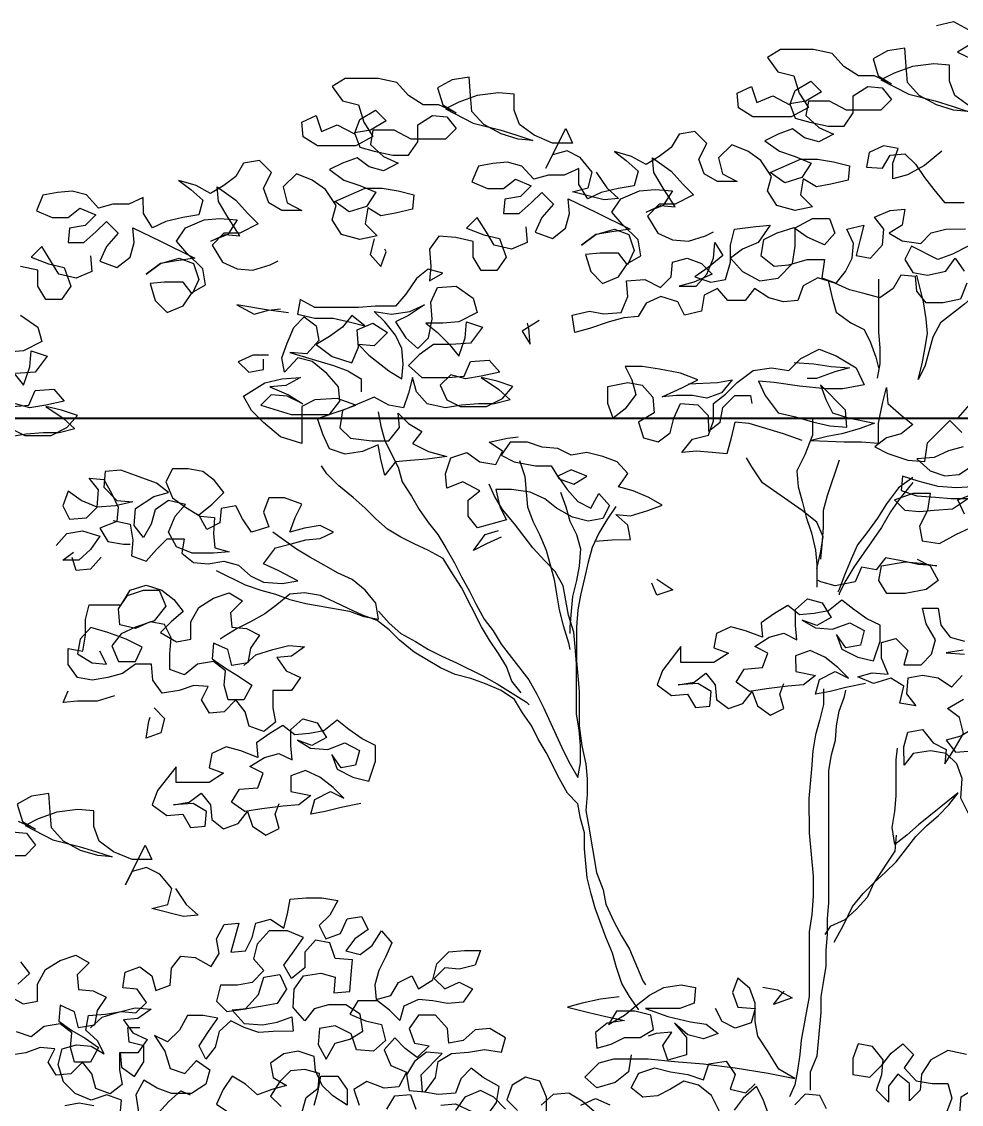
# Model space of a CAD drawing. Header units: millimetres. Extents: x 1564 to 2013, y 216 to 285.
# Drawn here: x 1703.026 to 1705.84, y 228.396 to 231.637 of the extents above; entities that cross this region are included whole.
import ezdxf

# ---------------------------------------------------------------- set-up
doc = ezdxf.new("R2010")
doc.units = ezdxf.units.MM
doc.header["$LTSCALE"] = 10
doc.layers.get('0').update_dxf_attribs({"color": 90})
doc.layers.add('PN 05', color=50, linetype='Continuous', lineweight=40)
doc.layers.add('ÁRVORE PRESERVADA', color=252, linetype='Continuous')

# ---------------------------------------------------------------- blocks, each defined once
blk = doc.blocks.new('A$C338F7350')
for points in [[(5.764, 13.5971), (5.8283, 13.612), (5.8826, 13.5824)], [(5.8926, 13.5281), (5.8432, 13.4984), (5.8926, 13.4737)], [(5.8786, 12.6335), (5.8539, 12.5741), (5.7897, 12.5592), (5.7254, 12.5592), (5.6908, 12.6036), (5.6858, 12.658), (5.6314, 12.6629), (5.6018, 12.6134), (5.5524, 12.5788), (5.498, 12.5936), (5.4387, 12.6083), (5.3843, 12.633), (5.3201, 12.6527), (5.2657, 12.623), (5.246, 12.5686), (5.1916, 12.5636), (5.1373, 12.5784), (5.0829, 12.613), (5.0483, 12.5684), (4.984, 12.5684), (4.9445, 12.6128), (4.8951, 12.5881), (4.8852, 12.5288), (4.821, 12.5139), (4.7962, 12.5633), (4.732, 12.583), (4.6776, 12.5582), (4.648, 12.5088), (4.5937, 12.5038), (4.5393, 12.4889), (4.4652, 12.4641), (4.4108, 12.4492), (4.4009, 12.5135), (4.4651, 12.5284), (4.5195, 12.5185), (4.5837, 12.5235), (4.6084, 12.5829), (4.6034, 12.6422), (4.6726, 12.6472), (4.7319, 12.6176), (4.7714, 12.6572), (4.7763, 12.7115), (4.8307, 12.7264), (4.8851, 12.7067), (4.9246, 12.6672), (4.8555, 12.6375), (4.8011, 12.6226), (4.8654, 12.6226), (4.9049, 12.6672), (4.9295, 12.7265), (4.9344, 12.7858), (4.9641, 12.7364), (4.9098, 12.6919), (4.8604, 12.6572), (4.9197, 12.6375), (4.9741, 12.6475), (4.9938, 12.7117), (4.9937, 12.776), (5.0085, 12.8353), (5.0876, 12.8453), (5.1419, 12.8502), (5.0975, 12.786), (5.0382, 12.7612), (4.9938, 12.7266), (5.0383, 12.6772), (5.1026, 12.6426), (5.1718, 12.6526), (5.2261, 12.707), (5.2359, 12.7713), (5.2359, 12.8405), (5.3001, 12.8751), (5.3643, 12.8752), (5.3842, 12.8208), (5.3447, 12.7763), (5.2804, 12.8059), (5.2309, 12.8404), (5.1667, 12.8206), (5.1173, 12.7959), (5.1075, 12.7365), (5.1569, 12.697), (5.2113, 12.702), (5.2805, 12.7219), (5.3447, 12.7219), (5.3349, 12.6527), (5.3893, 12.633), (5.4238, 12.6775), (5.4485, 12.727), (5.4534, 12.7813), (5.4286, 12.8357), (5.4929, 12.8506), (5.4781, 12.7912), (5.4633, 12.7369), (5.5177, 12.727), (5.5621, 12.7765), (5.567, 12.8358), (5.5324, 12.8803), (5.5917, 12.905), (5.646, 12.91), (5.6362, 12.8507), (5.5868, 12.821), (5.6362, 12.7914), (5.7055, 12.7816), (5.745, 12.8211), (5.7993, 12.836), (5.8734, 12.8361)], [(5.8834, 12.7718), (5.8241, 12.7421), (5.7698, 12.7223), (5.6709, 12.7717), (5.6462, 12.7222), (5.6759, 12.6728), (5.7303, 12.663), (5.7995, 12.6779), (5.834, 12.7273), (5.8686, 12.6779)], [(5.8879, 13.2958), (5.8334, 13.3352), (5.8136, 13.3896), (5.8136, 13.4489), (5.7543, 13.4538), (5.6752, 13.4438), (5.606, 13.4191), (5.5566, 13.3943), (5.6605, 13.34), (5.7593, 13.3154), (5.8236, 13.2957), (5.8829, 13.276), (5.8286, 13.2809), (5.7643, 13.3006), (5.7, 13.3351), (5.6555, 13.3845), (5.6505, 13.4438), (5.6455, 13.513), (5.5812, 13.5031), (5.5269, 13.4734), (5.5467, 13.4091), (5.5962, 13.3795), (5.5319, 13.4091), (5.4726, 13.4091), (5.4182, 13.4436), (5.3737, 13.493), (5.3044, 13.5077), (5.1809, 13.5076), (5.1315, 13.4779), (5.1711, 13.4236), (5.2304, 13.4088), (5.2502, 13.3446), (5.2849, 13.2903), (5.2207, 13.2556), (5.0773, 13.2555), (5.0229, 13.29), (5.0179, 13.3444), (5.0723, 13.3691), (5.0921, 13.3099), (5.1514, 13.3346), (5.2157, 13.3001), (5.2354, 13.3545), (5.2947, 13.3891), (5.3342, 13.3496), (5.275, 13.315), (5.2157, 13.305), (5.2355, 13.2507), (5.2899, 13.2359), (5.3591, 13.2211), (5.4184, 13.2212), (5.4529, 13.2706), (5.4529, 13.3349), (5.5072, 13.3695), (5.5616, 13.3647), (5.5962, 13.3202), (5.5567, 13.2806), (5.4282, 13.2805), (5.3639, 13.315), (5.2849, 13.315), (5.275, 13.2606), (5.3245, 13.2162), (5.3789, 13.1915), (5.3245, 13.1618), (5.2702, 13.1766), (5.2256, 13.2111), (5.1713, 13.1913), (5.1219, 13.1665), (5.1763, 13.1271), (5.2356, 13.1073), (5.295, 13.0827), (5.2604, 13.0283), (5.1962, 13.0085), (5.1418, 13.0479), (5.2554, 13.0975), (5.3196, 13.0975), (5.379, 13.0877), (5.4383, 13.0729), (5.4334, 13.0186), (5.3692, 13.0037), (5.3148, 12.9937), (5.2654, 13.0233), (5.2555, 12.964), (5.3, 12.9196), (5.2358, 12.9047), (5.1666, 12.9244), (5.1319, 12.9787), (5.1467, 13.0331), (5.1071, 13.0924), (5.0577, 13.127), (4.9983, 13.1516), (4.949, 13.1021), (4.9638, 13.0428), (5.0182, 13.0132), (4.9441, 13.0132), (4.8946, 13.0428), (4.8748, 13.0971), (4.9044, 13.1565), (4.8599, 13.2009), (4.8006, 13.191), (4.771, 13.1415), (4.7265, 13.1069), (4.6771, 13.0772), (4.6228, 13.1068), (4.5585, 13.1265), (4.603, 13.0919), (4.6475, 13.0524), (4.6327, 12.9981), (4.5734, 12.9881), (4.5092, 12.9732), (4.4598, 12.9485), (4.4252, 13.0028), (4.4251, 13.0621), (4.3708, 13.0374), (4.3114, 13.0373), (4.2571, 13.0224), (4.2126, 13.0718), (4.1582, 13.0866), (4.1038, 13.0816), (4.0495, 13.0717), (4.0248, 13.0123), (4.0841, 12.9877), (4.1434, 12.9877), (4.1879, 13.0224), (4.2472, 12.9977), (4.2077, 12.9581), (4.1484, 12.9482), (4.1435, 12.8938), (4.2028, 12.8939), (4.2473, 12.9335), (4.2868, 12.973), (4.3313, 12.9286), (4.2869, 12.8791), (4.2622, 12.8247), (4.3265, 12.8001), (4.3759, 12.8397), (4.3907, 12.894), (4.3857, 12.9484), (4.4895, 12.8991), (4.6181, 12.8349), (4.5489, 12.825), (4.4896, 12.8151), (4.4352, 12.7755), (4.4896, 12.8151), (4.5588, 12.8349), (4.6131, 12.8152), (4.633, 12.7559), (4.6083, 12.7015), (4.5737, 12.7459), (4.5045, 12.7459), (4.4501, 12.7409), (4.4699, 12.6766), (4.5145, 12.6322), (4.5737, 12.657), (4.6083, 12.7064), (4.6577, 12.7361), (4.6478, 12.7954), (4.5884, 12.8547), (4.5488, 12.8991), (4.5834, 12.9486), (4.6525, 12.9783), (4.7118, 12.9833), (4.7761, 12.9784), (4.7415, 12.924), (4.6773, 12.8992), (4.7317, 12.924), (4.786, 12.9191), (4.7415, 12.9883), (4.7068, 13.0476), (4.7018, 13.1019), (4.7711, 13.0526), (4.8156, 13.0032), (4.8552, 12.9637), (4.786, 12.929), (4.7267, 12.9289), (4.6823, 12.8844), (4.7219, 12.8202), (4.7763, 12.7955), (4.8356, 12.7907), (4.8998, 12.8105), (4.9294, 12.8253)], [(4.4903, 13.0491), (4.5299, 12.9898), (4.5744, 12.9503), (4.5201, 12.9453), (4.4014, 12.9749), (4.4607, 12.9897), (4.4755, 13.0491), (4.431, 13.1034), (4.3815, 13.1281), (4.3272, 13.1132), (4.3025, 13.0637), (4.3765, 13.2121), (4.4013, 13.1577), (4.3271, 13.1577), (4.2579, 13.1873), (4.2035, 13.2267), (4.1837, 13.2811), (4.1836, 13.3404), (4.1243, 13.3453), (4.0452, 13.3353), (3.9761, 13.3106), (3.9267, 13.2858), (4.0305, 13.2315), (4.1294, 13.2069), (4.1937, 13.1872), (4.253, 13.1675), (4.1986, 13.1724), (4.1343, 13.1921), (4.0701, 13.2266), (4.0255, 13.276), (4.0205, 13.3353), (4.0155, 13.4045), (3.9513, 13.3946), (3.8969, 13.3649), (3.9168, 13.3006), (3.9662, 13.271), (3.9019, 13.3006), (3.8426, 13.3006), (3.7882, 13.3351), (3.7437, 13.3845), (3.6745, 13.3992), (3.5509, 13.3991), (3.5015, 13.3694), (3.5411, 13.3151), (3.6005, 13.3003), (3.6203, 13.2361), (3.6549, 13.1818), (3.5907, 13.1471), (3.4474, 13.147), (3.393, 13.1815), (3.388, 13.2359), (3.4423, 13.2606), (3.4622, 13.2014), (3.5214, 13.2261), (3.5857, 13.1916), (3.6054, 13.246), (3.6647, 13.2806), (3.7043, 13.2411), (3.645, 13.2065), (3.5857, 13.1965), (3.6055, 13.1422), (3.6599, 13.1274), (3.7291, 13.1126), (3.7884, 13.1127), (3.823, 13.1621), (3.8229, 13.2264), (3.8773, 13.261), (3.9316, 13.2562), (3.9663, 13.2117), (3.9268, 13.1721), (3.7983, 13.172), (3.734, 13.2065), (3.6549, 13.2065), (3.6451, 13.1521), (3.6945, 13.1077), (3.7489, 13.083), (3.6946, 13.0533), (3.6402, 13.0681), (3.5957, 13.1026), (3.5413, 13.0828), (3.4919, 13.0581), (3.5463, 13.0186), (3.6057, 12.9988), (3.665, 12.9742), (3.6305, 12.9198), (3.5662, 12.9), (3.5118, 12.9395), (3.6254, 12.989), (3.6897, 12.989), (3.749, 12.9792), (3.8083, 12.9644), (3.8034, 12.9101), (3.7392, 12.8952), (3.6849, 12.8852), (3.6354, 12.9149), (3.6256, 12.8555), (3.6701, 12.8111), (3.6059, 12.7962), (3.5366, 12.8159), (3.502, 12.8702), (3.5168, 12.9246), (3.4772, 12.9839), (3.4277, 13.0185), (3.3684, 13.0431), (3.319, 12.9936), (3.3339, 12.9343), (3.3883, 12.9047), (3.3142, 12.9047), (3.2647, 12.9343), (3.2449, 12.9886), (3.2745, 13.048), (3.23, 13.0924), (3.1707, 13.0825), (3.141, 13.033), (3.0966, 12.9984), (3.0472, 12.9687), (2.9928, 12.9983), (2.9285, 13.018), (2.973, 12.9834), (3.0176, 12.9439), (3.0028, 12.8896), (2.9435, 12.8796), (2.8792, 12.8647), (2.8298, 12.84), (2.7952, 12.8943), (2.7951, 12.9536), (2.7408, 12.9289), (2.6815, 12.9288), (2.6271, 12.9139), (2.5826, 12.9633), (2.5282, 12.9781), (2.4739, 12.9731), (2.4195, 12.9632), (2.3949, 12.9038), (2.4542, 12.8792), (2.5135, 12.8792), (2.5579, 12.9139), (2.6173, 12.8892), (2.5778, 12.8496), (2.5185, 12.8397), (2.5136, 12.7853), (2.5729, 12.7854), (2.6173, 12.825), (2.6568, 12.8645), (2.7014, 12.8201), (2.6569, 12.7706), (2.6323, 12.7162), (2.6965, 12.6916), (2.7459, 12.7312), (2.7607, 12.7855), (2.7557, 12.8399), (2.8595, 12.7906), (2.9881, 12.7264), (2.9189, 12.7165), (2.8596, 12.7066), (2.8053, 12.667), (2.8596, 12.7066), (2.9288, 12.7264), (2.9832, 12.7067), (3.003, 12.6474), (2.9783, 12.593), (2.9437, 12.6374), (2.8745, 12.6374), (2.8202, 12.6324), (2.84, 12.5682), (2.8845, 12.5237), (2.9438, 12.5485), (2.9783, 12.5979), (3.0277, 12.6276), (3.0178, 12.6869), (2.9584, 12.7462), (2.9189, 12.7906), (2.9534, 12.8401), (3.0226, 12.8698), (3.0819, 12.8748), (3.1461, 12.8699), (3.1116, 12.8155), (3.0474, 12.7908), (3.1017, 12.8155), (3.1561, 12.8106), (3.1115, 12.8798), (3.0769, 12.9391), (3.0719, 12.9934), (3.1411, 12.9441), (3.1857, 12.8947), (3.2252, 12.8552), (3.1561, 12.8205), (3.0968, 12.8205), (3.0523, 12.7759), (3.0919, 12.7117), (3.1463, 12.6871), (3.2056, 12.6822), (3.2699, 12.702), (3.2995, 12.7168)], [(5.7842, 13.1276), (5.72, 13.0732), (5.6558, 13.0385), (5.6014, 13.0237), (5.6014, 13.083), (5.6211, 13.1374), (5.5667, 13.1472), (5.5124, 13.1224), (5.5025, 13.068), (5.5619, 13.0632), (5.5915, 13.1126), (5.6458, 13.1176), (5.6854, 13.0781), (5.7201, 13.0287), (5.7547, 12.9843), (5.7943, 12.9349), (5.8684, 12.9349)], [(4.2276, 12.8445), (4.2326, 12.7852), (4.1733, 12.7604), (4.109, 12.7752), (4.0793, 12.8246), (4.0447, 12.8789), (4.0052, 12.8393), (4.0695, 12.8147), (4.1288, 12.7999), (4.1536, 12.7307), (4.119, 12.6813), (4.0597, 12.6812), (4.03, 12.7306), (4.0299, 12.7899), (3.9657, 12.8047), (3.9014, 12.8096), (3.8669, 12.7601), (3.8719, 12.6959), (3.867, 12.6415), (3.9164, 12.6712), (3.862, 12.686), (3.8175, 12.6513), (3.7781, 12.592), (3.7386, 12.5475), (3.6644, 12.5474), (3.6002, 12.5424), (3.4371, 12.5423), (3.3827, 12.5719), (3.3728, 12.5175), (3.4371, 12.5027), (3.5063, 12.5028), (3.5706, 12.488), (3.625, 12.4732), (3.5755, 12.5127), (3.5409, 12.4682), (3.4915, 12.4336), (3.4421, 12.4039), (3.5015, 12.3594), (3.5757, 12.3348), (3.6003, 12.3941), (3.5953, 12.4584), (3.6546, 12.4831), (3.709, 12.4486), (3.6596, 12.3991), (3.6003, 12.404), (3.6399, 12.3645), (3.7141, 12.3053), (3.7635, 12.2757), (3.7684, 12.33), (3.7634, 12.3893), (3.7387, 12.4387), (3.6991, 12.4881), (3.6595, 12.5276), (3.7238, 12.5178), (3.7929, 12.5278), (3.8473, 12.5525), (3.788, 12.5129), (3.7386, 12.4882), (3.7782, 12.4289), (3.8227, 12.3894), (3.8622, 12.429), (3.877, 12.4982), (3.872, 12.5624), (3.8967, 12.6168), (3.9659, 12.6218), (4.0301, 12.5774), (4.045, 12.523), (3.9759, 12.4884), (3.9166, 12.4834), (3.8523, 12.4833), (3.8968, 12.4488), (3.9413, 12.4043), (3.976, 12.3599), (4.0006, 12.4291), (4.0055, 12.4884), (4.0648, 12.4687), (4.0204, 12.4093), (3.9463, 12.4043), (3.882, 12.4043), (3.8277, 12.3647), (3.7882, 12.3251), (3.8377, 12.2807), (3.9365, 12.2808), (3.9958, 12.2858), (4.0205, 12.3401), (4.0897, 12.3452), (4.1292, 12.3007), (4.0601, 12.2858), (4.0008, 12.2759), (3.9464, 12.2907), (3.9069, 12.2511), (3.9316, 12.1967), (3.9811, 12.1721), (4.0799, 12.1722), (4.1392, 12.2019), (4.1787, 12.2464), (4.1194, 12.2661), (4.0601, 12.2809), (4.1244, 12.2365), (4.1689, 12.197), (4.1096, 12.1821), (4.0503, 12.182), (3.986, 12.177), (3.9267, 12.1671), (3.8575, 12.1818), (3.8179, 12.2263), (3.8031, 12.2806), (3.7883, 12.2213), (3.7686, 12.1669), (3.7142, 12.1768), (3.6598, 12.2064), (3.5412, 12.1568), (3.5314, 12.0926), (3.571, 12.0531), (3.6501, 12.0433), (3.7143, 12.0433), (3.7538, 12.0928), (3.7488, 12.1471), (3.7884, 12.1076), (3.8378, 12.078), (3.8033, 12.0335), (3.8626, 12.0039), (3.9318, 11.9842), (3.8577, 11.9743), (3.7935, 11.9693), (3.7391, 11.9643), (3.6996, 11.9148), (3.6847, 11.9741), (3.6748, 12.0285), (3.6155, 12.0037), (3.5513, 11.9937), (3.4919, 12.0135), (3.4672, 12.0678), (3.4473, 12.1271), (3.5363, 12.1568), (3.5906, 12.1767), (3.5214, 12.2013), (3.4374, 12.1963), (3.388, 12.1715), (3.3881, 12.0331), (3.309, 12.0578), (3.2447, 12.1121), (3.2002, 12.1565), (3.1705, 12.2109), (3.2495, 12.2604), (3.3138, 12.2753), (3.383, 12.2803), (3.3286, 12.2506), (3.2693, 12.2456), (3.3385, 12.216), (3.3929, 12.1814), (3.3336, 12.211), (3.2743, 12.2159), (3.2348, 12.1763), (3.3485, 12.1418), (3.4918, 12.142), (3.5313, 12.1914), (3.5263, 12.2458), (3.4818, 12.2952), (3.4274, 12.3396), (3.373, 12.3544), (3.3236, 12.3), (3.3137, 12.3543), (3.3334, 12.4087), (3.3581, 12.468), (3.3976, 12.5076), (3.4421, 12.4731), (3.452, 12.4187), (3.4076, 12.3692), (3.3433, 12.3741), (3.4274, 12.3495), (3.5065, 12.3249), (3.5609, 12.3051), (3.6103, 12.2755), (3.6104, 12.2261)], [(2.5976, 12.736), (2.6026, 12.6767), (2.5434, 12.6519), (2.4791, 12.6667), (2.4494, 12.7161), (2.4147, 12.7704), (2.3752, 12.7308), (2.4395, 12.7062), (2.4988, 12.6914), (2.5236, 12.6222), (2.4891, 12.5728), (2.4298, 12.5727), (2.4001, 12.6221), (2.4, 12.6814), (2.3357, 12.6962)], [(2.3359, 12.5133), (2.4002, 12.4689), (2.4151, 12.4145), (2.3459, 12.3799), (2.2866, 12.3749)], [(2.3114, 12.2958), (2.346, 12.2514), (2.3707, 12.3206), (2.3756, 12.3799), (2.4349, 12.3602), (2.3905, 12.3008), (2.3163, 12.2958)], [(2.3066, 12.1723), (2.3659, 12.1773), (2.3905, 12.2317), (2.4597, 12.2367), (2.4993, 12.1922), (2.4301, 12.1773), (2.3708, 12.1674), (2.3164, 12.1822)], [(2.3017, 12.0882), (2.3511, 12.0636), (2.45, 12.0637), (2.5093, 12.0934), (2.5488, 12.1379), (2.4894, 12.1576), (2.4301, 12.1724), (2.4944, 12.128), (2.5389, 12.0885), (2.4796, 12.0736), (2.4203, 12.0735), (2.3561, 12.0685), (2.2968, 12.0586)], [(3.6593, 12.7995), (3.6445, 12.7401), (3.6841, 12.6957), (3.7038, 12.7501), (3.6988, 12.76)], [(5.3596, 12.6429), (5.3745, 12.5786), (5.3894, 12.5243), (5.4438, 12.4848), (5.4932, 12.4601), (5.518, 12.4107), (5.5378, 12.3564), (5.5477, 12.3168)], [(5.5474, 12.648), (5.5476, 12.4503), (5.5526, 12.391), (5.5526, 12.3317), (5.5428, 12.2773)], [(5.9576, 12.6434), (5.9132, 12.5939), (5.8688, 12.5544), (5.7799, 12.4851), (5.7503, 12.4307), (5.7207, 12.3219), (5.696, 12.2725), (5.7108, 12.3318), (5.7206, 12.3862), (5.7305, 12.4455), (5.7255, 12.4999), (5.7155, 12.5641), (5.6907, 12.6629)], [(6.2245, 12.6783), (6.2147, 12.6239), (6.19, 12.5645), (6.1505, 12.525), (6.116, 12.4755), (6.0863, 12.4261), (6.0617, 12.3766), (6.0469, 12.3222), (5.958, 12.253), (5.9185, 12.2134), (5.879, 12.1689), (5.8444, 12.1293)], [(3.3382, 12.5224), (3.2641, 12.5322), (3.1455, 12.5519), (3.2097, 12.5173), (3.2641, 12.5322), (3.3086, 12.5372)], [(4.2773, 12.4936), (4.2131, 12.454), (4.2428, 12.4046), (4.2378, 12.4639), (4.2329, 12.4837)], [(3.2643, 12.3642), (3.2049, 12.3641), (3.1506, 12.3394), (3.1902, 12.2998), (3.2445, 12.3098), (3.2445, 12.3493)], [(5.2613, 12.0447), (5.1921, 12.0694), (5.0635, 12.1088), (5.0092, 12.1137), (4.9944, 12.0494), (4.9796, 11.9951), (4.9253, 11.9999), (4.8659, 12.0048), (4.8116, 11.9998), (4.8511, 12.0493), (4.9104, 12.0642), (4.9301, 12.1186), (4.93, 12.1828), (4.9745, 12.2175), (5.0189, 12.262), (5.0782, 12.3065), (5.1474, 12.3165), (5.2116, 12.3066), (5.2561, 12.3512), (5.3252, 12.3858), (5.3895, 12.3612), (5.4637, 12.3168), (5.4934, 12.2525), (5.4143, 12.2376), (5.3501, 12.2376), (5.2512, 12.2474), (5.1573, 12.2621), (5.098, 12.267), (5.1228, 12.2127), (5.1722, 12.1484), (5.2365, 12.1337), (5.3008, 12.114), (5.365, 12.0992), (5.4293, 12.0943), (5.4243, 12.1586), (5.3303, 12.2524), (5.3501, 12.198), (5.3749, 12.1486), (5.4342, 12.1289), (5.5331, 12.1092), (5.4787, 12.0894), (5.4096, 12.0696), (5.3552, 12.0597), (5.2959, 12.0448), (5.4195, 12.0399), (5.4837, 12.04), (5.548, 12.0351), (5.5479, 12.1093), (5.5627, 12.1834), (5.5774, 12.2427), (5.5824, 12.1834), (5.6319, 12.139), (5.6764, 12.1044), (5.632, 12.0698), (5.5776, 12.0549), (5.5332, 12.0203), (5.5826, 11.9956), (5.6568, 11.971), (5.721, 11.9661), (5.7308, 12.0353), (5.8148, 12.1194), (5.8593, 12.0749)], [(5.8643, 12.0206), (5.81, 12.0057), (5.7556, 11.9809), (5.6914, 11.9759), (5.7408, 11.9315), (5.7952, 11.9118), (5.8496, 11.9168), (5.899, 11.9514)], [(5.9188, 11.8724), (5.8397, 11.8673), (5.7705, 11.8722), (5.6964, 11.8919), (5.6371, 11.9116), (5.6322, 11.8573), (5.6915, 11.8375), (5.7607, 11.8327), (5.82, 11.8278), (5.8843, 11.8278), (5.825, 11.7882), (5.7558, 11.7832), (5.7014, 11.7782), (5.6471, 11.7831), (5.6075, 11.8226), (5.6767, 11.8474), (5.7409, 11.8475), (5.7311, 11.7832), (5.7015, 11.7239), (5.7114, 11.6695), (5.7757, 11.6597), (5.8399, 11.6944), (5.9041, 11.7241)], [(5.8695, 11.7685), (5.8447, 11.8229), (5.9089, 11.8476)], [(4.8361, 12.2569), (4.9448, 12.2619), (4.9991, 12.2719), (4.9597, 12.2224), (4.9053, 12.2026), (4.8509, 12.2124), (4.7916, 12.2124), (4.7373, 12.2074), (4.8114, 12.242), (4.8706, 12.2717), (4.8064, 12.2964), (4.7273, 12.3111), (4.663, 12.321), (4.5988, 12.3209), (4.6235, 12.2715), (4.6384, 12.2172), (4.5989, 12.1628), (4.5545, 12.1281), (4.5346, 12.1825), (4.5346, 12.2467), (4.6087, 12.2616), (4.6631, 12.2518), (4.7027, 12.2073), (4.7077, 12.148), (4.6484, 12.1134), (4.6682, 12.0541), (4.7226, 12.0393), (4.767, 12.0739), (4.7818, 12.1283), (4.8065, 12.1827), (4.8707, 12.1778), (4.9103, 12.1383), (4.9104, 12.079), (4.9548, 12.1137), (4.9646, 12.168), (5.0091, 12.2126), (5.0684, 12.2126), (5.0734, 12.183)], [(5.2314, 12.3363), (5.3055, 12.3314), (5.3698, 12.3216), (5.439, 12.3167), (5.3846, 12.3019), (5.3155, 12.2771), (5.2809, 12.2771)], [(3.6747, 12.152), (3.6846, 12.0977), (3.6995, 12.0433), (3.749, 11.9445), (3.7639, 11.8902), (3.7985, 11.8358), (3.8282, 11.7864), (3.8629, 11.737), (3.8975, 11.6926), (3.9272, 11.6432), (3.9619, 11.5839), (3.9866, 11.5345), (4.0163, 11.4802), (4.0411, 11.4308), (4.0708, 11.3764), (4.1054, 11.332), (4.1351, 11.2826), (4.239, 11.1492), (4.2687, 11.0949), (4.2935, 11.0455), (4.3678, 10.8824), (4.3925, 10.833), (4.4222, 10.7836), (4.4321, 10.838), (4.432, 10.9023), (4.427, 10.9616), (4.4171, 11.0209), (4.4169, 11.2087), (4.4119, 11.2729), (4.4069, 11.3273), (4.3871, 11.3915), (4.3672, 11.5002), (4.3375, 11.5546), (4.2979, 11.5941), (4.2534, 11.6435), (4.1841, 11.7324), (4.1396, 11.7867), (4.1099, 11.8361), (4.0901, 11.8806)], [(5.3008, 12.1239), (5.3008, 12.0645), (5.2712, 11.9904), (5.2416, 11.931), (5.2466, 11.8717), (5.2615, 11.8174), (5.2764, 11.7581), (5.2962, 11.6988), (5.3111, 11.6346), (5.3161, 11.5802), (5.3162, 11.4962)], [(4.4857, 11.6684), (4.5499, 11.6734), (4.6191, 11.6735), (4.6092, 11.7278), (4.5647, 11.7673), (4.619, 11.7624), (4.6833, 11.7823), (4.7376, 11.8021), (4.6882, 11.8317), (4.6288, 11.8563), (4.5745, 11.8711), (4.609, 11.9206), (4.5694, 11.965), (4.515, 11.9847), (4.4557, 11.9995), (4.3964, 11.9896), (4.347, 12.0142), (4.2877, 12.0191), (4.2333, 12.0389), (4.169, 12.0388), (4.1345, 11.9893), (4.1839, 11.9647), (4.263, 11.9499), (4.3223, 11.95), (4.352, 11.9006), (4.4064, 11.8809), (4.4558, 11.9106), (4.3965, 11.9352), (4.3471, 11.9105), (4.3817, 11.8611), (4.4213, 11.8166), (4.4707, 11.7919), (4.5003, 11.8463), (4.5399, 11.8019), (4.5153, 11.7524), (4.4609, 11.7425), (4.4016, 11.7573), (4.3422, 11.7918), (4.2977, 11.8264), (4.2433, 11.851), (4.1741, 11.8609), (4.1148, 11.8608), (4.1297, 11.7966), (4.1545, 11.7472), (4.0458, 11.7174), (4.0111, 11.7619), (4.0111, 11.8212), (4.0555, 11.8558), (3.9912, 11.8904), (3.9319, 11.8656), (3.927, 11.92), (3.9467, 11.9793), (4.006, 11.9991), (4.0554, 11.9646), (4.1147, 11.9547), (4.1394, 12.0042), (4.0899, 12.0387), (4.1591, 12.0536), (4.1987, 12.0586)], [(4.2037, 11.9696), (4.2235, 11.9103), (4.2285, 11.851), (4.2335, 11.7967), (4.2533, 11.7423), (4.2781, 11.6929), (4.3028, 11.6336), (4.3326, 11.5249), (4.3425, 11.4706), (4.3525, 11.4113), (4.3674, 11.352), (4.3872, 11.2877), (4.3921, 11.263)], [(5.3161, 11.5654), (5.3309, 11.6247), (5.3407, 11.684), (5.316, 11.7384), (5.2615, 11.7828), (5.1132, 11.8864), (5.0736, 11.9457), (5.0538, 11.9803)], [(5.3998, 11.9707), (5.3554, 11.8372), (5.3406, 11.7829), (5.3407, 11.7186), (5.3358, 11.6544), (5.3309, 11.6)], [(2.6816, 11.7458), (2.7459, 11.7311), (2.7558, 11.6718), (2.7509, 11.6124), (2.8053, 11.5927), (2.8448, 11.6372), (2.8843, 11.6768), (2.9486, 11.6769), (2.9387, 11.6225), (2.9832, 11.5879), (3.0376, 11.5831), (3.0969, 11.593), (3.1513, 11.5782), (3.1958, 11.5387), (3.2453, 11.514), (3.3145, 11.5092), (3.3738, 11.5191), (3.2996, 11.5586), (3.2452, 11.5832), (3.2896, 11.6426), (3.3489, 11.6575), (3.4033, 11.6724), (3.4576, 11.6773), (3.507, 11.7021), (3.4576, 11.7268), (3.3983, 11.7168), (3.3439, 11.702), (3.3637, 11.7563), (3.3883, 11.8058), (3.3241, 11.8304), (3.2647, 11.8304), (3.245, 11.776), (3.2648, 11.7216), (3.2006, 11.7018), (3.166, 11.7512), (3.1412, 11.8006), (3.0869, 11.7907), (3.082, 11.7363), (3.0326, 11.7116), (3.0029, 11.7659), (3.0522, 11.8055), (3.0967, 11.85), (3.062, 11.8945), (3.0175, 11.929), (2.9632, 11.9388), (2.9038, 11.9388), (2.8792, 11.8893), (2.9039, 11.8301), (2.9534, 11.7955), (3.0078, 11.761), (3.0622, 11.7561), (3.0573, 11.6967), (3.0623, 11.6424), (3.1167, 11.6276), (3.0574, 11.6226), (2.9783, 11.6225), (2.9189, 11.6472), (2.8892, 11.7015), (2.9139, 11.7609), (2.9534, 11.8054), (2.8891, 11.8202), (2.8397, 11.7855), (2.825, 11.7311), (2.7953, 11.6817), (2.7607, 11.7261), (2.7656, 11.7904), (2.8347, 11.8349), (2.8891, 11.8498), (2.8446, 11.8844), (2.7655, 11.9139), (2.7111, 11.9337), (2.6518, 11.9287), (2.6469, 11.8694), (2.6964, 11.82), (2.7557, 11.8151), (2.6914, 11.8002), (2.6223, 11.7952), (2.5629, 11.8199), (2.5135, 11.8544), (2.4937, 11.8), (2.5185, 11.7506), (2.5828, 11.7556), (2.6223, 11.7952), (2.6271, 11.8595), (2.5925, 11.9039), (2.6469, 11.899), (2.6766, 11.8447), (2.7013, 11.7953), (2.6964, 11.7409), (2.6322, 11.7161), (2.6619, 11.6667), (2.7212, 11.6569), (2.7459, 11.6569)], [(4.2094, 11.0998), (4.1748, 11.1442), (4.155, 11.1986), (4.1253, 11.248), (4.0906, 11.2974), (4.0609, 11.3468), (3.9867, 11.495), (3.9471, 11.5542), (3.9174, 11.6036), (3.863, 11.6332), (3.8086, 11.6579), (3.7591, 11.6826), (3.7097, 11.7122), (3.6652, 11.7517), (3.6256, 11.7912), (3.5811, 11.8307), (3.5267, 11.8751), (3.4821, 11.9195), (3.4623, 11.9492)], [(5.6766, 11.9067), (5.6223, 11.8671), (5.5778, 11.8078), (5.5433, 11.7534), (5.5038, 11.699), (5.4692, 11.6545), (5.4446, 11.6001), (5.4199, 11.5408), (5.4002, 11.4864), (5.3953, 11.4765)], [(5.6766, 11.887), (5.6272, 11.8276), (5.5927, 11.7781), (5.5582, 11.7188), (5.4545, 11.5704), (5.4249, 11.521), (5.4002, 11.4715), (5.4002, 11.4666)], [(4.357, 11.8512), (4.3768, 11.7968), (4.3917, 11.7425), (4.4165, 11.693), (4.4313, 11.6387), (4.4265, 11.5744), (4.4166, 11.5201), (4.4018, 11.4607), (4.397, 11.4064), (4.3921, 11.3471), (4.3921, 11.3223)], [(4.5646, 11.797), (4.5301, 11.7475), (4.5005, 11.6981), (4.4758, 11.6437), (4.461, 11.5893), (4.4463, 11.53), (4.4315, 11.4657), (4.4217, 11.4113), (4.4168, 11.3471), (4.4169, 11.2186), (4.4219, 11.1642), (4.4269, 11.1049), (4.427, 10.9764), (4.437, 10.9023), (4.4518, 10.8331), (4.4568, 10.7787), (4.4569, 10.7194), (4.452, 10.6601), (4.4619, 10.6057), (4.4918, 10.4278), (4.5165, 10.3636), (4.5265, 10.3093), (4.5562, 10.245), (4.5859, 10.1907), (4.6156, 10.1413), (4.6651, 10.0227), (4.675, 10.0079)], [(2.4692, 11.6517), (2.5087, 11.6962), (2.568, 11.7062), (2.6322, 11.6865), (2.5977, 11.637), (2.5532, 11.5974), (2.4939, 11.5974), (2.5334, 11.6271)], [(3.0673, 11.5584), (3.1761, 11.5041), (3.2354, 11.4844), (3.2898, 11.4696), (3.3442, 11.4499), (3.4035, 11.4351), (3.5666, 11.4056), (3.621, 11.3859), (3.6754, 11.3761), (3.6654, 11.4354), (3.6259, 11.4847), (3.5764, 11.5242), (3.522, 11.5489), (3.4726, 11.5785), (3.4182, 11.6081), (3.3687, 11.6377), (3.3193, 11.6723), (3.2797, 11.7019)], [(4.1348, 11.6829), (4.0804, 11.6581), (4.031, 11.6334), (4.0754, 11.6927), (4.1248, 11.7076)], [(2.6373, 11.6074), (2.5978, 11.5629), (2.5434, 11.5579), (2.5285, 11.6073)], [(5.6917, 11.6003), (5.7412, 11.5756), (5.7709, 11.5213), (5.7264, 11.4867), (5.6473, 11.4718), (5.5781, 11.4717), (5.5484, 11.5211), (5.5583, 11.5755), (5.6472, 11.5904), (5.7065, 11.5855), (5.7659, 11.5757), (5.6967, 11.5805), (5.6275, 11.5953), (5.5731, 11.6051), (5.5385, 11.5606), (5.4841, 11.5705), (5.4595, 11.5161), (5.3854, 11.5012), (5.331, 11.516), (5.3211, 11.5209)], [(4.7181, 11.5253), (4.7775, 11.4858), (4.7182, 11.466), (4.6984, 11.5104)], [(3.1714, 11.2026), (3.2159, 11.2422), (3.2801, 11.262), (3.3394, 11.2769), (3.3987, 11.272), (3.3493, 11.2374), (3.2949, 11.2324), (3.3296, 11.183), (3.384, 11.1583), (3.3494, 11.1089), (3.2802, 11.1088), (3.2803, 11.0445), (3.2902, 10.9902), (3.2458, 10.9556), (3.1914, 10.9753), (3.1765, 11.0296), (3.1419, 11.0741), (3.0974, 11.0296), (3.0431, 11.0246), (3.0134, 11.074), (3.038, 11.1234), (2.9837, 11.1283), (2.9293, 11.1085), (2.8651, 11.0985), (2.8304, 11.1479), (2.8254, 11.2072), (2.7661, 11.2072), (2.7167, 11.1725), (2.6624, 11.1577), (2.6031, 11.1477), (2.5487, 11.1576), (2.5141, 11.2069), (2.514, 11.2663), (2.5684, 11.2564), (2.5782, 11.3157), (2.5782, 11.375), (2.5929, 11.4294), (2.7116, 11.4295), (2.7461, 11.4839), (2.8054, 11.5038), (2.8647, 11.484), (2.9092, 11.4495), (2.9439, 11.405), (2.8994, 11.3655), (2.8599, 11.3259), (2.9193, 11.2913), (2.9736, 11.3013), (2.9736, 11.3655), (3.0032, 11.4199), (3.0575, 11.4546), (3.1168, 11.4744), (3.1662, 11.4448), (3.1218, 11.4003), (3.1268, 11.3459), (3.1812, 11.341), (3.2306, 11.3163), (3.1961, 11.2669), (3.1862, 11.2125), (3.1269, 11.2026), (3.112, 11.2619), (3.0577, 11.2865), (3.0528, 11.2272), (3.1022, 11.1927), (3.1517, 11.163), (3.2011, 11.1285), (3.1715, 11.0741), (3.1122, 11.074), (3.0973, 11.1284), (3.1022, 11.1828), (3.0577, 11.2173), (2.9984, 11.2074), (2.949, 11.1678), (2.8946, 11.1875), (2.8946, 11.2468), (2.8995, 11.3061), (2.8747, 11.3556), (2.8203, 11.3654), (2.766, 11.3406), (2.7067, 11.3554), (2.7017, 11.4147), (2.7362, 11.4642), (2.7955, 11.484), (2.8548, 11.484), (2.8796, 11.4247), (2.8352, 11.3703), (2.766, 11.3456), (2.7117, 11.3208), (2.6771, 11.2763), (2.7019, 11.217), (2.7661, 11.2171), (2.7908, 11.2715), (2.7314, 11.3011), (2.6622, 11.3257), (2.598, 11.3454), (2.5585, 11.3009), (2.5486, 11.2465), (2.603, 11.212), (2.6574, 11.2071), (2.6326, 11.2565)], [(4.6504, 9.914), (4.6157, 9.9634), (4.586, 10.0128), (4.5662, 10.0721), (4.5513, 10.1264), (4.5266, 10.1857), (4.4869, 10.2944), (4.4721, 10.3487), (4.4572, 10.408), (4.4472, 10.5168), (4.4471, 10.5761), (4.4323, 10.6304), (4.4223, 10.6848), (4.3828, 10.7243), (4.353, 10.7786), (4.3035, 10.8774), (4.2738, 10.9268), (4.2491, 10.9762), (4.2144, 11.0256), (4.1847, 11.075), (4.1353, 11.1096), (4.0759, 11.1342), (4.0216, 11.154), (3.9622, 11.1687), (3.9078, 11.1934), (3.8089, 11.2526), (3.7545, 11.297), (3.715, 11.3365), (3.6704, 11.3711), (3.6161, 11.3908), (3.5617, 11.4155), (3.5122, 11.4402), (3.4578, 11.4648), (3.3985, 11.4746), (3.3442, 11.4697), (3.2948, 11.4301), (3.2503, 11.3954), (3.196, 11.3657), (3.1466, 11.341), (3.0972, 11.3113), (3.0824, 11.3014)], [(5.4994, 11.1355), (5.4253, 11.1206), (5.366, 11.1058), (5.3116, 11.0958), (5.3264, 11.1502), (5.3857, 11.1799), (5.4351, 11.1553), (5.3955, 11.1948), (5.3461, 11.2343), (5.2917, 11.2589), (5.2373, 11.2391), (5.2374, 11.1798), (5.3115, 11.165), (5.2671, 11.1304), (5.2078, 11.1254), (5.1287, 11.1154), (5.0645, 11.1055), (5.015, 11.14), (5.0446, 11.1895), (5.1138, 11.1945), (5.1335, 11.2489), (5.0841, 11.2736), (5.1384, 11.3082), (5.1928, 11.3231), (5.2422, 11.2984), (5.2372, 11.3528), (5.2372, 11.4121), (5.2816, 11.4517), (5.336, 11.4369), (5.3706, 11.3825), (5.3163, 11.3528), (5.2619, 11.3726), (5.3114, 11.343), (5.3756, 11.3381), (5.4399, 11.3628), (5.4943, 11.3332), (5.4795, 11.2789), (5.4251, 11.2689), (5.3905, 11.3183), (5.4103, 11.264), (5.4696, 11.2344), (5.529, 11.2196), (5.5536, 11.2938), (5.5535, 11.3531), (5.5041, 11.3777), (5.4546, 11.4123), (5.4101, 11.4468), (5.3607, 11.4073), (5.3064, 11.3973), (5.252, 11.3923), (5.2075, 11.4269), (5.1581, 11.3972), (5.1087, 11.3625), (5.1137, 11.3082), (5.0494, 11.3328), (4.995, 11.3476), (4.9407, 11.3228), (4.9309, 11.2685), (4.9853, 11.2487), (4.9309, 11.2141), (4.8074, 11.214), (4.8073, 11.2733), (4.7382, 11.1843), (4.7185, 11.1299), (4.7729, 11.0904), (4.8322, 11.0954), (4.8619, 11.046), (4.9162, 11.051), (4.9211, 11.1054), (4.8717, 11.135), (4.7975, 11.13), (4.8569, 11.1399), (4.9013, 11.1745), (4.9359, 11.1301), (4.9409, 11.0757), (4.9854, 11.0412), (5.0398, 11.061), (5.0743, 11.1055), (5.0942, 11.0511), (5.1436, 11.0166), (5.193, 11.0414), (5.1782, 11.0957), (5.1929, 11.1353)], [(5.8853, 10.6466), (5.8556, 10.7059), (5.8605, 10.78), (5.8407, 10.8344), (5.8011, 10.8739), (5.7418, 10.8837), (5.6775, 10.8738), (5.643, 10.8292), (5.6429, 10.8984), (5.6577, 10.9528), (5.7121, 10.9628), (5.7516, 10.9134), (5.8011, 10.8887), (5.7962, 10.8343), (5.8307, 10.8887), (5.8653, 10.9481), (5.8504, 11.0074), (5.8059, 11.0419), (5.8652, 11.0766)], [(5.9295, 10.9827), (5.8554, 10.9382), (5.8011, 10.9233), (5.8357, 10.8788), (5.8999, 10.8838)], [(5.8601, 11.1655), (5.8206, 11.121), (5.7712, 11.1556), (5.7119, 11.1654), (5.6575, 11.1555), (5.6526, 11.0961), (5.6873, 11.0517), (5.6279, 11.0615), (5.6427, 11.1258), (5.5933, 11.1554), (5.529, 11.1356), (5.4697, 11.1602), (5.5241, 11.1751), (5.5834, 11.1702), (5.5586, 11.2295), (5.5585, 11.2888), (5.6129, 11.3037), (5.6574, 11.2592), (5.6426, 11.2049), (5.7069, 11.2049), (5.7464, 11.2445), (5.7612, 11.2989), (5.7265, 11.3582), (5.7116, 11.4175), (5.771, 11.4175), (5.7809, 11.3533), (5.8155, 11.3088), (5.8699, 11.294)], [(5.865, 11.2594), (5.8008, 11.2495), (5.87, 11.2446)], [(3.6754, 11.4057), (3.7149, 11.3613), (3.7595, 11.3218), (3.8139, 11.2922), (3.8633, 11.2625), (3.9127, 11.2379), (3.9671, 11.2132), (4.066, 11.1639), (4.1204, 11.1343), (4.2292, 11.0652), (4.2391, 11.0553)], [(2.6872, 11.0885), (2.6229, 11.0687), (2.5488, 11.0686), (2.4944, 11.0636), (2.5142, 11.1081)], [(5.3412, 11.1156), (5.3413, 11.0563), (5.3265, 10.997), (5.3117, 10.9426), (5.3019, 10.8833), (5.297, 10.8141), (5.2872, 10.7054), (5.2874, 10.5768), (5.3023, 10.4138), (5.3024, 10.3396), (5.2975, 10.2704), (5.2877, 10.2062), (5.2879, 9.964), (5.2584, 9.8009), (5.2535, 9.7465), (5.2437, 9.6872), (5.2339, 9.6328), (5.2141, 9.5883)], [(5.2932, 9.6131), (5.2931, 9.6823), (5.3178, 9.7416), (5.3325, 9.9047), (5.3324, 9.964), (5.3422, 10.0233), (5.3521, 10.0777), (5.352, 10.137), (5.3569, 10.1963), (5.3568, 10.2557), (5.3617, 10.315), (5.3613, 10.8092), (5.3711, 10.8685), (5.3859, 10.9229), (5.3908, 10.9773), (5.4006, 11.0317), (5.4203, 11.086), (5.4253, 11.1108)], [(2.8355, 11.0441), (2.875, 11.0046), (2.8603, 10.9503), (2.8059, 10.9304), (2.8157, 10.9947), (2.8207, 11.0095)], [(3.6097, 10.6863), (3.5355, 10.6714), (3.4762, 10.6565), (3.4219, 10.6466), (3.4367, 10.701), (3.4959, 10.7307), (3.5454, 10.706), (3.5058, 10.7455), (3.4563, 10.785), (3.402, 10.8097), (3.3476, 10.7898), (3.3477, 10.7305), (3.4218, 10.7158), (3.3774, 10.6811), (3.3181, 10.6761), (3.239, 10.6662), (3.1747, 10.6562), (3.1253, 10.6908), (3.1549, 10.7402), (3.2241, 10.7452), (3.2438, 10.7996), (3.1944, 10.8243), (3.2487, 10.8589), (3.303, 10.8738), (3.3525, 10.8492), (3.3475, 10.9035), (3.3474, 10.9628), (3.3919, 11.0024), (3.4463, 10.9876), (3.4809, 10.9333), (3.4266, 10.9036), (3.3722, 10.9233), (3.4216, 10.8937), (3.4859, 10.8888), (3.5501, 10.9136), (3.6045, 10.884), (3.5898, 10.8296), (3.5354, 10.8197), (3.5008, 10.8691), (3.5206, 10.8147), (3.5799, 10.7851), (3.6392, 10.7703), (3.6639, 10.8445), (3.6638, 10.9038), (3.6144, 10.9285), (3.5649, 10.963), (3.5204, 10.9976), (3.471, 10.958), (3.4167, 10.9481), (3.3623, 10.9431), (3.3178, 10.9776), (3.2684, 10.9479), (3.219, 10.9133), (3.224, 10.8589), (3.1597, 10.8836), (3.1053, 10.8984), (3.051, 10.8736), (3.0411, 10.8192), (3.0955, 10.7995), (3.0412, 10.7649), (2.9176, 10.7647), (2.9176, 10.824), (2.8485, 10.735), (2.8287, 10.6806), (2.8832, 10.6411), (2.9425, 10.6461), (2.9722, 10.5967), (3.0265, 10.6017), (3.0314, 10.6561), (2.982, 10.6857), (2.9078, 10.6807), (2.9671, 10.6906), (3.0116, 10.7253), (3.0462, 10.6808), (3.0512, 10.6265), (3.0957, 10.5919), (3.1501, 10.6117), (3.1846, 10.6562), (3.2044, 10.6019), (3.2539, 10.5673), (3.3033, 10.5921), (3.2884, 10.6465), (3.3032, 10.686)], [(5.3816, 10.1667), (5.4162, 10.231), (5.4507, 10.3002), (5.4902, 10.3497), (5.5297, 10.3893), (5.5742, 10.4288), (5.6137, 10.4684), (5.6482, 10.5129), (5.6877, 10.5624), (5.7272, 10.602), (5.7717, 10.6415), (5.8112, 10.6811), (5.8457, 10.7256), (5.6976, 10.6069), (5.6531, 10.5673), (5.6087, 10.5327), (5.5987, 10.5969), (5.6085, 10.6562), (5.6134, 10.7155), (5.6133, 10.849), (5.6182, 10.8935)], [(2.9161, 10.3677), (2.9557, 10.3084), (3.0002, 10.2689), (2.9458, 10.2639), (2.8272, 10.2935), (2.8865, 10.3084), (2.9013, 10.3677), (2.8567, 10.422), (2.8073, 10.4467), (2.7529, 10.4318), (2.7283, 10.3823), (2.8023, 10.5307), (2.827, 10.4763), (2.7529, 10.4763), (2.6837, 10.5059), (2.6293, 10.5454), (2.6094, 10.5997), (2.6094, 10.659), (2.5501, 10.6639), (2.471, 10.6539), (2.4018, 10.6292), (2.3524, 10.6044), (2.4563, 10.5501), (2.5551, 10.5255), (2.6194, 10.5058), (2.6787, 10.4861), (2.6244, 10.491), (2.5601, 10.5107), (2.4958, 10.5452), (2.4513, 10.5946), (2.4463, 10.6539), (2.4413, 10.7231), (2.377, 10.7132), (2.3227, 10.6835), (2.3425, 10.6192), (2.392, 10.5896), (2.3277, 10.6192)], [(2.303, 10.5797), (2.3574, 10.5748), (2.392, 10.5303), (2.3525, 10.4907), (2.224, 10.4906)], [(5.6136, 10.5673), (5.6087, 10.5079), (5.5297, 10.3893), (5.505, 10.3349), (5.4656, 10.2903), (5.4211, 10.2508), (5.3668, 10.226), (5.347, 10.1963)], [(4.4332, 9.5579), (4.4876, 9.5827), (4.542, 9.558)], [(4.4827, 9.5333), (4.4382, 9.5728), (4.3887, 9.6024), (4.3294, 9.5974), (4.285, 9.5578)], [(4.3048, 9.5183), (4.3047, 9.5875), (4.2799, 9.6467), (4.2256, 9.6615), (4.1762, 9.6318), (4.1565, 9.5774), (4.196, 9.5379)], [(4.1515, 9.5428), (4.107, 9.5873), (4.0576, 9.6119), (3.9983, 9.5872), (3.9637, 9.5377)], [(3.9093, 9.5574), (3.9637, 9.5624), (4.028, 9.5328)], [(4.0824, 9.5181), (4.1169, 9.5675), (4.1268, 9.6268), (4.0674, 9.6614), (4.0229, 9.6959), (3.9834, 9.6564), (3.9637, 9.602), (3.8994, 9.597), (3.8401, 9.6068), (3.8351, 9.671), (3.9141, 9.7502), (3.8548, 9.7551), (3.8103, 9.7205), (3.7807, 9.671), (3.7907, 9.6117), (3.85, 9.6068), (3.8895, 9.6612), (3.8993, 9.7205), (3.9487, 9.7502), (4.013, 9.7552), (4.0723, 9.7652), (4.1365, 9.7553), (4.1513, 9.8097), (4.092, 9.8443), (4.0376, 9.8393), (3.9931, 9.7997), (3.9388, 9.7898), (3.9338, 9.8441), (3.8893, 9.8935), (3.825, 9.8935), (3.7905, 9.844), (3.8103, 9.7896), (3.8647, 9.7798), (3.8202, 9.7353), (3.7757, 9.7698), (3.7361, 9.8093), (3.6966, 9.7648), (3.7214, 9.7055), (3.7807, 9.6809), (3.7511, 9.6265), (3.6968, 9.6215), (3.6325, 9.6462), (3.5831, 9.6165), (3.6029, 9.5572)], [(3.7067, 9.5424), (3.7363, 9.5919), (3.7956, 9.5969), (3.8155, 9.5425)], [(3.3904, 9.5323), (3.4052, 9.5866), (3.4496, 9.6213), (3.4545, 9.6756), (3.4001, 9.6904), (3.3458, 9.6854), (3.3063, 9.6459), (3.2717, 9.5915), (3.3113, 9.552)], [(3.4349, 9.557), (3.4496, 9.6114), (3.4595, 9.6658), (3.5237, 9.6658), (3.5584, 9.6164), (3.5584, 9.5571), (3.504, 9.5917), (3.4645, 9.6312), (3.4397, 9.6855), (3.4347, 9.7399), (3.3754, 9.7596), (3.321, 9.7497), (3.2716, 9.715), (3.2816, 9.6607), (3.331, 9.631), (3.2767, 9.6162), (3.2223, 9.5964), (3.1778, 9.6359), (3.1283, 9.6655), (3.0938, 9.616), (3.0691, 9.5616), (3.1186, 9.5271)], [(2.5007, 9.5562), (2.5551, 9.5661), (2.6095, 9.5563)], [(2.7084, 9.5217), (2.7133, 9.5761), (2.6589, 9.5958), (2.5996, 9.576), (2.5402, 9.6007), (2.4957, 9.6451), (2.4759, 9.7093), (2.4907, 9.7687), (2.545, 9.7835), (2.5994, 9.7787), (2.6488, 9.749), (2.6241, 9.7984), (2.5796, 9.8379), (2.5894, 9.8923), (2.6536, 9.8973), (2.7129, 9.9073), (2.7673, 9.9024), (2.8068, 9.9419), (2.7722, 9.9913), (2.7178, 9.9962), (2.7276, 10.0555), (2.782, 10.0754), (2.8265, 10.0408), (2.8414, 9.9865), (2.8957, 10.0063), (2.9006, 10.0705), (2.9352, 10.115), (2.9895, 10.1102), (3.0489, 10.0756), (3.0785, 10.1251), (3.0686, 10.1794), (3.0982, 10.2338), (3.1525, 10.2388), (3.123, 10.13), (3.1773, 10.135), (3.202, 10.1845), (3.2168, 10.2389), (3.2711, 10.2537), (3.3206, 10.2192), (3.3354, 10.2736), (3.3452, 10.3279), (3.4045, 10.3329), (3.4638, 10.333), (3.5231, 10.3232), (3.4935, 10.2688), (3.454, 10.2292), (3.4788, 10.1798), (3.5331, 10.1996), (3.5578, 10.254), (3.6122, 10.2639), (3.6369, 10.2145), (3.5875, 10.1799), (3.553, 10.1354), (3.6073, 10.1206), (3.6518, 10.1552), (3.6863, 10.2096), (3.7259, 10.1652), (3.7013, 10.1108), (3.6766, 10.0614), (3.6618, 10.007), (3.6668, 9.9526), (3.7212, 9.9675), (3.7508, 10.0169), (3.8002, 10.0417), (3.8249, 9.9923), (3.8793, 10.0269), (3.894, 10.0863), (3.9385, 10.1308), (3.9978, 10.1358), (4.0571, 10.1358), (4.0374, 10.0815), (3.9781, 10.0666), (3.9237, 10.0715), (3.8842, 10.0319), (3.9238, 9.9924), (3.9781, 10.0172), (4.0276, 9.9925), (3.993, 9.943), (3.9337, 9.938), (3.8793, 9.9479), (3.825, 9.9528), (3.7706, 9.928), (3.7558, 9.8736), (3.7163, 9.9131), (3.6718, 9.9477), (3.5976, 9.9476), (3.568, 9.8982), (3.6273, 9.8735), (3.6867, 9.8587), (3.7015, 9.7994), (3.6571, 9.7599), (3.5928, 9.7647), (3.573, 9.824), (3.5137, 9.8536), (3.4544, 9.8437), (3.4495, 9.7844), (3.4792, 9.73), (3.5137, 9.7894), (3.5681, 9.8043), (3.6175, 9.834), (3.6075, 9.8982), (3.5531, 9.9327), (3.4889, 9.9327), (3.4345, 9.9178), (3.4, 9.8733), (3.3555, 9.9227), (3.3603, 9.9919), (3.3949, 10.0413), (3.4591, 10.0513), (3.5135, 10.0365), (3.5086, 9.9772), (3.5679, 9.9822), (3.5728, 10.0464), (3.5777, 10.1008), (3.5134, 10.1057), (3.4936, 10.165), (3.4392, 10.1748), (3.3997, 10.1303), (3.3998, 10.071), (3.3504, 10.0314), (3.3207, 10.0808), (3.3602, 10.1352), (3.3948, 10.1847), (3.3354, 10.2093), (3.2662, 10.2093), (3.2218, 10.1598), (3.207, 10.1054), (3.2466, 10.061), (3.2022, 10.0164), (3.1478, 10.0065), (3.0835, 10.0064), (3.0688, 9.9471), (3.1083, 9.9076), (3.1775, 9.9176), (3.2269, 9.972), (3.2466, 10.0363), (3.3059, 10.0462), (3.3307, 9.9918), (3.2961, 9.9374), (3.2418, 9.9275), (3.1825, 9.9176), (3.1281, 9.9126), (3.1726, 9.8632), (3.2418, 9.8583), (3.2962, 9.8683), (3.3505, 9.8881), (3.3555, 9.8337), (3.2814, 9.8336), (3.227, 9.8287), (3.1727, 9.8484), (3.1232, 9.873), (3.0788, 9.8335), (3.064, 9.7741), (3.0294, 9.7296), (3.0047, 9.779), (3.0392, 9.8334), (3.0738, 9.8829), (3.0194, 9.8927), (2.9601, 9.8927), (2.9305, 9.8383), (2.886, 9.7937), (2.8366, 9.8184), (2.8762, 9.7591), (2.896, 9.6949), (2.9504, 9.6752), (2.9948, 9.7246), (3.0443, 9.6901), (3.0295, 9.6357), (2.9752, 9.6011), (2.901, 9.601), (2.8467, 9.6207), (2.7972, 9.6503), (2.7676, 9.5959), (2.7775, 9.5317)], [(2.8369, 9.512), (2.8912, 9.5713), (2.9356, 9.6109), (2.9702, 9.5961)], [(2.5971, 9.8472), (2.6415, 9.8868), (2.7058, 9.9066), (2.7651, 9.9215), (2.8244, 9.9166), (2.775, 9.882), (2.7206, 9.877), (2.7553, 9.8276), (2.8097, 9.8029), (2.7751, 9.7535), (2.7059, 9.7534), (2.706, 9.6891), (2.7159, 9.6348), (2.6715, 9.6001), (2.6171, 9.6199), (2.6022, 9.6742), (2.5676, 9.7187), (2.5231, 9.6741), (2.4688, 9.6692), (2.4391, 9.7185), (2.4637, 9.768), (2.4094, 9.7729), (2.355, 9.7531), (2.2908, 9.7431)], [(2.3349, 10.0941), (2.3696, 10.0496), (2.3251, 10.01)], [(2.2856, 9.9705), (2.3449, 9.9359), (2.3993, 9.9459), (2.3992, 10.0101), (2.4289, 10.0645), (2.4832, 10.0992), (2.5425, 10.119), (2.5919, 10.0894), (2.5475, 10.0448), (2.5525, 9.9905), (2.6069, 9.9856), (2.6563, 9.9609), (2.6217, 9.9115), (2.6119, 9.8571), (2.5526, 9.8472), (2.5377, 9.9065), (2.4833, 9.9311), (2.4785, 9.8718), (2.5279, 9.8372), (2.5774, 9.8076), (2.6268, 9.7731), (2.5972, 9.7187), (2.5379, 9.7186), (2.523, 9.773), (2.5279, 9.8274), (2.4834, 9.8619), (2.4241, 9.852), (2.3747, 9.8124), (2.3203, 9.8321)], [(4.5762, 9.9633), (4.507, 9.9534), (4.4378, 9.9385), (4.3835, 9.9236), (4.4626, 9.9039), (4.5268, 9.8892), (4.5961, 9.8744), (4.5318, 9.8644), (4.4874, 9.8298), (4.4924, 9.7705), (4.5467, 9.7854), (4.5961, 9.8101), (4.6554, 9.8102), (4.7048, 9.8399), (4.6949, 9.8942), (4.6356, 9.909), (4.5664, 9.909), (4.5368, 9.8595), (4.596, 9.8942), (4.6454, 9.9337), (4.6899, 9.9684), (4.7442, 9.9981), (4.8085, 10.008), (4.8628, 9.9982), (4.8579, 9.9389), (4.8036, 9.9191), (4.6751, 9.9189), (4.7591, 9.8894), (4.8432, 9.8697), (4.9025, 9.8598), (4.947, 9.8253), (4.8927, 9.8055), (4.8333, 9.8202), (4.7839, 9.8647), (4.8284, 9.8103), (4.8285, 9.7461), (4.7593, 9.7263), (4.7395, 9.7806), (4.774, 9.8301), (4.7147, 9.8251), (4.6851, 9.8152)], [(4.5566, 9.731), (4.6852, 9.7311), (4.784, 9.7213), (4.8928, 9.7116), (5.0114, 9.6968), (5.135, 9.6772), (5.2338, 9.6575), (5.1745, 9.692), (5.1349, 9.7563), (5.0953, 9.8155), (5.0854, 9.8699), (5.0853, 9.9391), (5.0655, 9.9934), (5.021, 10.0329), (5.0012, 9.9785), (5.0211, 9.9242), (5.0853, 9.9193), (5.0705, 9.8649), (5.0113, 9.8451), (4.9618, 9.8698), (4.937, 9.9192)], [(5.1149, 9.9984), (5.1693, 9.9886), (5.2237, 9.959), (5.1545, 9.9342), (5.1891, 9.9787), (5.194, 9.9837)], [(2.7081, 9.754), (2.7131, 9.6997), (2.7626, 9.6651), (2.7971, 9.7195), (2.7971, 9.7788), (2.7427, 9.7936), (2.7377, 9.848), (2.7822, 9.848)], [(5.3526, 9.5439), (5.3278, 9.5933), (5.2734, 9.5982), (5.2339, 9.5587)], [(5.1351, 9.524), (5.1153, 9.5783), (5.0905, 9.6277), (5.0411, 9.5832), (5.0066, 9.5387)], [(5.8518, 9.5296), (5.8566, 9.5889), (5.906, 9.6186)], [(5.8763, 9.7471), (5.8071, 9.7618), (5.7428, 9.7272), (5.7083, 9.6728), (5.7034, 9.6134), (5.6639, 9.5739), (5.6638, 9.6381), (5.6193, 9.6727), (5.5848, 9.6282), (5.5848, 9.5689), (5.5403, 9.6133), (5.56, 9.6726), (5.5649, 9.727), (5.5253, 9.7764), (5.471, 9.7862), (5.4512, 9.7318), (5.4513, 9.6725), (5.5155, 9.6627), (5.56, 9.7072), (5.5945, 9.7517), (5.639, 9.7864), (5.6786, 9.7469), (5.644, 9.6974), (5.6885, 9.648), (5.7479, 9.6382), (5.8072, 9.6383), (5.8221, 9.5839), (5.8023, 9.5295)], [(4.6209, 9.7459), (4.6111, 9.6816), (4.5617, 9.6421), (4.4925, 9.6222), (4.448, 9.6617), (4.5023, 9.7161), (4.5566, 9.731)], [(4.9522, 9.5337), (4.9225, 9.593), (4.8731, 9.6325), (4.8187, 9.6472), (4.7693, 9.6175), (4.7199, 9.5928), (4.6655, 9.5878), (4.621, 9.6223), (4.6506, 9.6767), (4.7099, 9.6966), (4.7692, 9.6818), (4.8335, 9.672), (4.8928, 9.6522), (4.9125, 9.7116), (4.9768, 9.7215), (5.0114, 9.6721), (4.9917, 9.6177), (5.051, 9.603), (5.0856, 9.6376)]]:
    blk.add_lwpolyline(points)

msp = doc.modelspace()

# ---------------------------------------------------------------- linework, layer by layer
at = {"layer": 'PN 05'}
msp.add_line((1696.2552, 230.45), (1717.3802, 230.45), dxfattribs=at)

# ---------------------------------------------------------------- block references
at = {"layer": 'ÁRVORE PRESERVADA', "xscale": 0.7999999999999545, "yscale": 0.8000000000001819, "zscale": 0.8}
msp.add_blockref('A$C338F7350', (1701.1539, 220.7475), dxfattribs=at)

doc.saveas('drawing.dxf')
